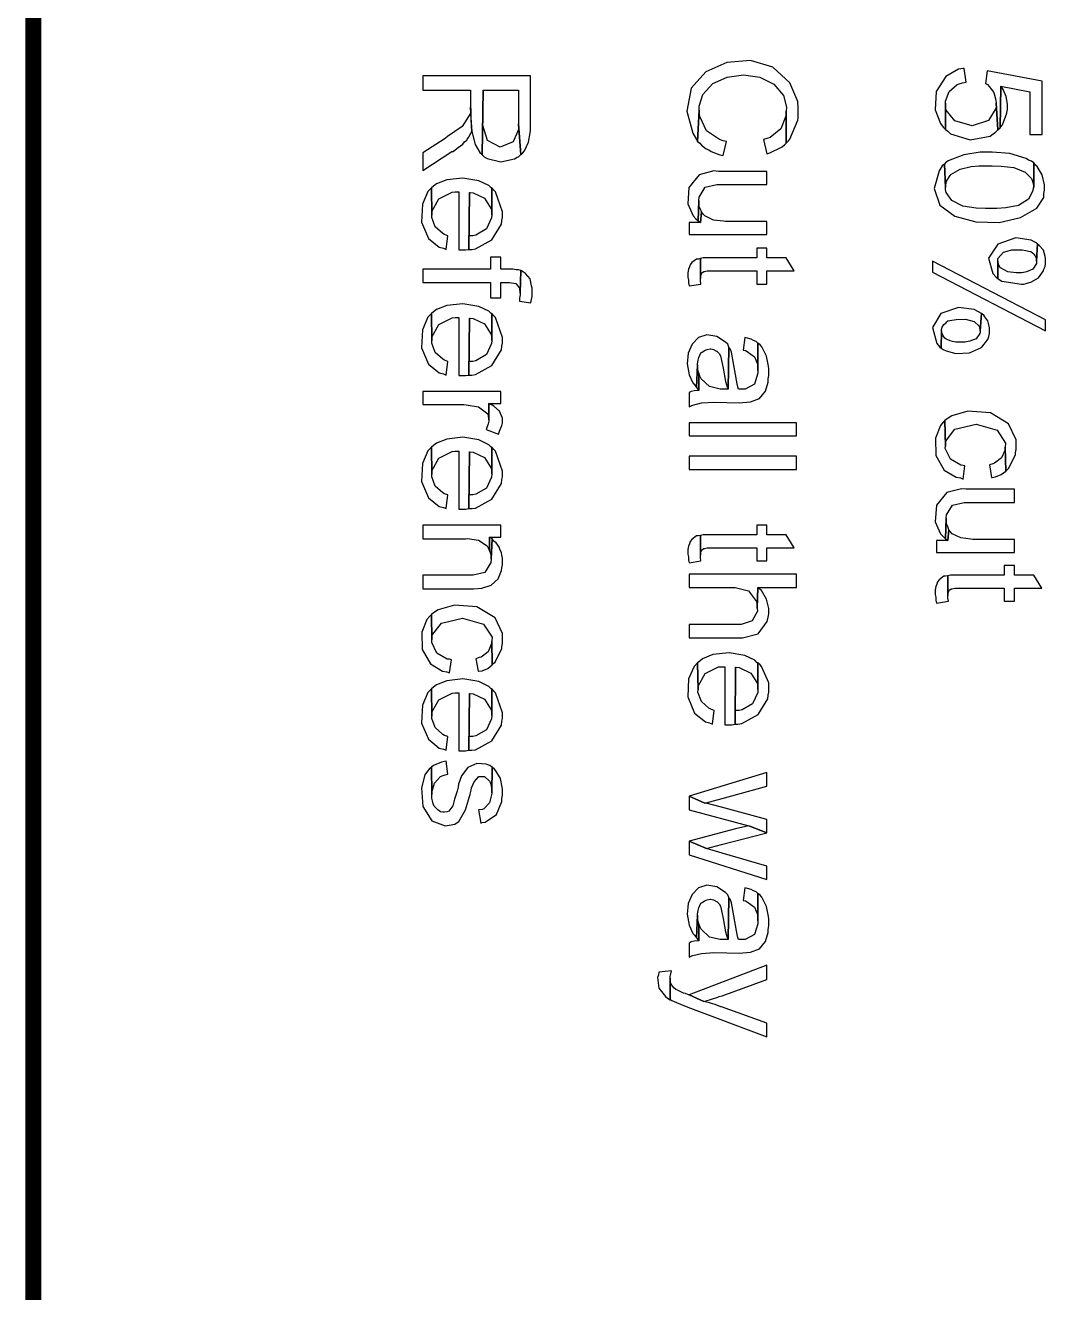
# Model space of a CAD drawing. Extents: x 1 to 22.3, y 1.3 to 32.
# Drawn here: x 15.073 to 16.567, y 3.117 to 4.974 of the extents above; entities that cross this region are included whole.
import ezdxf

# ---------------------------------------------------------------- set-up
doc = ezdxf.new("R2010")
doc.units = 0
doc.layers.get('0').update_dxf_attribs({"linetype": 'CONTINUOUS'})

msp = doc.modelspace()

# ---------------------------------------------------------------- linework, layer by layer
at = {"color": 0, "const_width": 0.02333}
msp.add_lwpolyline([(15.0842, 1.47526), (15.0842, 7.24442)], dxfattribs=at)
at = {"color": 0}
for points in [[(16.205, 4.84858), (16.205, 4.85363), (16.2043, 4.86301), (16.1929, 4.8904), (16.1678, 4.91314), (16.1351, 4.92275), (16.1006, 4.92014), (16.0697, 4.90631), (16.0482, 4.88222), (16.0417, 4.84879), (16.0504, 4.81629), (16.0558, 4.80692), (16.0575, 4.80442), (16.06, 4.85026), (16.0599, 4.8559), (16.0651, 4.87294), (16.0797, 4.88911), (16.1007, 4.89871), (16.1247, 4.90181), (16.1486, 4.89839), (16.1692, 4.88835), (16.1833, 4.87175), (16.1879, 4.85428), (16.1875, 4.84858), (16.1875, 4.80192), (16.1908, 4.80528), (16.1929, 4.80767), (16.2044, 4.83561), (16.205, 4.8386), (16.205, 4.84358)], [(15.8125, 4.83024), (15.8125, 4.90028), (15.655, 4.90028), (15.655, 4.87944), (15.725, 4.87944), (15.725, 4.85525), (15.7251, 4.85113), (15.7253, 4.83865), (15.7268, 4.8189), (15.7317, 4.79986), (15.7383, 4.78797), (15.7417, 4.78526), (15.7417, 4.78444), (15.7433, 4.87944), (15.795, 4.87944), (15.795, 4.82943), (15.7983, 4.78526), (15.8017, 4.78776), (15.804, 4.79042), (15.81, 4.80311), (15.8121, 4.817), (15.8125, 4.82026), (15.8125, 4.82525)], [(15.7983, 4.78526), (15.795, 4.82943), (15.795, 4.82775), (15.7953, 4.82189), (15.7872, 4.80371), (15.7683, 4.79596), (15.7497, 4.80572), (15.7428, 4.82747), (15.7433, 4.83442), (15.7433, 4.87944), (15.7417, 4.78444), (15.745, 4.78196), (15.749, 4.77929), (15.769, 4.77436), (15.7892, 4.77897), (15.7933, 4.78108), (15.795, 4.78196)], [(15.7267, 4.81858), (15.725, 4.85525), (15.725, 4.85194), (15.7253, 4.8464), (15.7124, 4.82611), (15.6913, 4.81136), (15.6875, 4.8086), (15.655, 4.78776), (15.655, 4.76193), (15.6975, 4.78944), (15.6992, 4.78944), (15.7025, 4.79194), (15.7067, 4.79525), (15.7133, 4.80024), (15.7158, 4.8036), (15.7192, 4.8061), (15.72, 4.80778), (15.7217, 4.81028), (15.7242, 4.81446)], [(16.1, 4.80442), (16.095, 4.80528), (16.0897, 4.80701), (16.0708, 4.81999), (16.0608, 4.8406), (16.06, 4.84608), (16.06, 4.85026), (16.0575, 4.80442), (16.0608, 4.80192), (16.0633, 4.79861), (16.07, 4.79362), (16.0742, 4.79194), (16.0775, 4.78944), (16.09, 4.78444), (16.095, 4.78358)], [(16.1875, 4.80192), (16.1875, 4.84858), (16.1875, 4.84608), (16.1868, 4.84131), (16.1796, 4.8226), (16.164, 4.81028), (16.1592, 4.8086), (16.1542, 4.80692), (16.1592, 4.78608), (16.1617, 4.78694), (16.1632, 4.78749), (16.1804, 4.79585), (16.1817, 4.79693), (16.185, 4.79943)], [(16.1592, 4.7411), (16.1592, 4.76025), (16.0883, 4.76025), (16.0815, 4.76118), (16.06, 4.75537), (16.0449, 4.73676), (16.0432, 4.71262), (16.0508, 4.6951), (16.055, 4.69108), (16.0583, 4.68778), (16.0592, 4.71778), (16.0596, 4.72276), (16.0685, 4.73708), (16.0856, 4.741), (16.09, 4.7411), (16.0958, 4.7411)], [(15.7558, 4.73611), (15.755, 4.73611), (15.7514, 4.73969), (15.7368, 4.74675), (15.7136, 4.75065), (15.69, 4.74794), (15.6749, 4.74192), (15.6708, 4.73861), (15.6675, 4.73611), (15.6683, 4.69607), (15.6683, 4.69694), (15.6683, 4.70171), (15.6786, 4.72021), (15.6981, 4.72993), (15.7025, 4.73025), (15.7075, 4.73025), (15.7075, 4.64529), (15.7175, 4.64529), (15.7225, 4.64611), (15.7233, 4.72944), (15.7242, 4.72944), (15.7285, 4.72894), (15.7453, 4.72097), (15.7553, 4.7054), (15.7558, 4.70111), (15.7558, 4.69694)], [(15.6917, 4.66607), (15.6867, 4.66775), (15.684, 4.66928), (15.6731, 4.67925), (15.6681, 4.69282), (15.6683, 4.69607), (15.6675, 4.73611), (15.6667, 4.73525), (15.6624, 4.73074), (15.6543, 4.7124), (15.6531, 4.68587), (15.6632, 4.66217), (15.679, 4.64942), (15.685, 4.64779), (15.6892, 4.64611)], [(15.7717, 4.69694), (15.7717, 4.69775), (15.7717, 4.70096), (15.7613, 4.73036), (15.7592, 4.73275), (15.7558, 4.73611), (15.7558, 4.69694), (15.7556, 4.69228), (15.7481, 4.676), (15.7326, 4.6671), (15.7283, 4.66607), (15.7233, 4.66607), (15.7233, 4.72944), (15.7225, 4.64611), (15.7267, 4.64611), (15.7321, 4.64692), (15.756, 4.66004), (15.7703, 4.68294), (15.7708, 4.68858), (15.7717, 4.69276)], [(16.1592, 4.66775), (16.1592, 4.6869), (16.0983, 4.6869), (16.0953, 4.68728), (16.0808, 4.68892), (16.0679, 4.6951), (16.0658, 4.69775), (16.0633, 4.70111), (16.0617, 4.68528), (16.045, 4.68528), (16.045, 4.66775)], [(16.0633, 4.70111), (16.0617, 4.70524), (16.06, 4.70861), (16.0592, 4.71278), (16.0592, 4.71778), (16.0583, 4.68778), (16.0617, 4.68528)], [(16.1992, 4.61442), (16.1875, 4.63357), (16.1592, 4.63357), (16.1592, 4.64779), (16.1442, 4.64779), (16.1442, 4.63357), (16.0658, 4.63357), (16.0617, 4.63276), (16.0617, 4.60363), (16.0617, 4.60693), (16.0633, 4.61025), (16.0633, 4.61111), (16.0667, 4.61361), (16.0675, 4.61361), (16.0717, 4.61442), (16.1442, 4.61442), (16.1442, 4.59526), (16.1592, 4.59526), (16.1592, 4.61442)], [(15.7983, 4.61529), (15.795, 4.6161), (15.7917, 4.6161), (15.7867, 4.61692), (15.7692, 4.61692), (15.7692, 4.63444), (15.7542, 4.63444), (15.7542, 4.61692), (15.655, 4.61692), (15.655, 4.59776), (15.7542, 4.59776), (15.7542, 4.57525), (15.7692, 4.57525), (15.7692, 4.59776), (15.78, 4.59776), (15.7819, 4.59776), (15.7911, 4.59586), (15.7967, 4.58919), (15.7967, 4.58692), (15.7975, 4.58192)], [(16.0625, 4.59526), (16.0617, 4.60026), (16.0617, 4.63276), (16.0583, 4.63194), (16.0558, 4.63194), (16.0492, 4.62696), (16.0467, 4.62358), (16.0458, 4.62028), (16.0442, 4.61692), (16.0433, 4.61193), (16.0433, 4.60525), (16.0442, 4.60107), (16.0442, 4.59694), (16.045, 4.59278)], [(15.815, 4.58529), (15.815, 4.58942), (15.8143, 4.59278), (15.8122, 4.60286), (15.8053, 4.61068), (15.8025, 4.61274), (15.7983, 4.61529), (15.7975, 4.58192), (15.7975, 4.57943), (15.7967, 4.57443), (15.7967, 4.57026), (15.8133, 4.56776), (15.8142, 4.57275), (15.815, 4.57693), (15.815, 4.58111)], [(15.6917, 4.48193), (15.6867, 4.48361), (15.684, 4.48508), (15.6731, 4.49511), (15.6681, 4.50868), (15.6683, 4.51193), (15.6675, 4.55192), (15.6667, 4.55111), (15.6624, 4.54656), (15.6543, 4.52826), (15.6531, 4.50168), (15.6632, 4.47797), (15.679, 4.46522), (15.685, 4.4636), (15.6892, 4.46192)], [(15.7558, 4.55192), (15.755, 4.55192), (15.7514, 4.5555), (15.7368, 4.56256), (15.7136, 4.56646), (15.69, 4.56375), (15.6749, 4.55772), (15.6708, 4.55442), (15.6675, 4.55192), (15.6683, 4.51193), (15.6683, 4.51275), (15.6683, 4.51753), (15.6786, 4.53603), (15.6981, 4.54579), (15.7025, 4.54611), (15.7075, 4.54611), (15.7075, 4.4611), (15.7175, 4.4611), (15.7225, 4.46192), (15.7233, 4.54525), (15.7242, 4.54525), (15.7285, 4.54476), (15.7453, 4.53678), (15.7553, 4.52126), (15.7558, 4.51693), (15.7558, 4.51275)], [(15.7717, 4.51275), (15.7717, 4.51361), (15.7717, 4.51676), (15.7613, 4.54622), (15.7592, 4.54861), (15.7558, 4.55192), (15.7558, 4.51275), (15.7556, 4.50808), (15.7481, 4.49181), (15.7326, 4.48296), (15.7283, 4.48193), (15.7233, 4.48193), (15.7233, 4.54525), (15.7225, 4.46192), (15.7267, 4.46192), (15.7321, 4.46272), (15.756, 4.47586), (15.7703, 4.49881), (15.7708, 4.50444), (15.7717, 4.50857)], [(16.1033, 4.50276), (16.1017, 4.50694), (16.0982, 4.51031), (16.0856, 4.51818), (16.0713, 4.52094), (16.059, 4.51671), (16.0497, 4.50717), (16.0439, 4.49382), (16.0422, 4.47831), (16.0451, 4.46213), (16.0507, 4.45031), (16.0533, 4.44694), (16.0558, 4.44358), (16.0575, 4.47694), (16.0575, 4.47857), (16.0583, 4.48361), (16.0592, 4.48774), (16.0625, 4.49442), (16.0642, 4.49528), (16.0675, 4.49778), (16.0717, 4.4994), (16.0758, 4.50028), (16.0767, 4.50028), (16.0808, 4.4994), (16.085, 4.4969), (16.0858, 4.4969), (16.0892, 4.4936), (16.0911, 4.49007), (16.0951, 4.47217), (16.0985, 4.45226), (16.1, 4.44775), (16.1008, 4.44444), (16.1025, 4.44108)], [(16.1458, 4.50857), (16.1433, 4.51112), (16.1392, 4.51275), (16.1358, 4.51443), (16.1308, 4.51611), (16.1267, 4.51693), (16.1242, 4.49858), (16.1275, 4.49778), (16.1303, 4.49664), (16.1407, 4.48872), (16.1457, 4.47672), (16.1458, 4.47358), (16.1458, 4.46858)], [(16.1617, 4.4661), (16.1617, 4.47108), (16.1614, 4.47472), (16.1585, 4.48958), (16.1515, 4.50315), (16.1492, 4.50608), (16.1458, 4.50857), (16.1458, 4.46858), (16.1456, 4.46442), (16.141, 4.44868), (16.1272, 4.44119), (16.1225, 4.44108), (16.1175, 4.44108), (16.1167, 4.44444), (16.1154, 4.44883), (16.1072, 4.49522), (16.1058, 4.49946), (16.1033, 4.50276), (16.1025, 4.44108), (16.095, 4.44108), (16.0908, 4.44114), (16.0749, 4.44488), (16.0629, 4.45638), (16.0608, 4.46029), (16.0592, 4.46442), (16.0592, 4.43946), (16.0575, 4.43946), (16.0525, 4.43858), (16.0483, 4.43778), (16.045, 4.43608), (16.045, 4.41525), (16.0467, 4.41613), (16.0506, 4.41797), (16.0632, 4.42096), (16.0815, 4.42219), (16.1004, 4.42165), (16.1186, 4.42117), (16.1349, 4.42258), (16.1482, 4.42768), (16.1572, 4.43826), (16.1607, 4.45167), (16.1608, 4.45611), (16.1617, 4.4611)], [(16.0592, 4.46442), (16.0583, 4.46778), (16.0575, 4.47276), (16.0575, 4.47694), (16.0558, 4.44358), (16.0592, 4.43946)], [(15.7692, 4.42025), (15.7692, 4.43778), (15.655, 4.43778), (15.655, 4.41862), (15.715, 4.41862), (15.7182, 4.41818), (15.7367, 4.41547), (15.7501, 4.40517), (15.7508, 4.4011), (15.7517, 4.39611), (15.7517, 4.42025)], [(15.7717, 4.39524), (15.7717, 4.39611), (15.7715, 4.39893), (15.7671, 4.40881), (15.7588, 4.41624), (15.7567, 4.41775), (15.7517, 4.42025), (15.7517, 4.39442), (15.7508, 4.39025), (15.7475, 4.38194), (15.7658, 4.37528), (15.7675, 4.37944), (15.7708, 4.38775), (15.7717, 4.39193)], [(16.045, 4.37278), (16.2025, 4.37278), (16.2025, 4.39193), (16.045, 4.39193), (16.045, 4.37278)], [(15.7558, 4.35612), (15.755, 4.35612), (15.7514, 4.35969), (15.7368, 4.36675), (15.7136, 4.37061), (15.69, 4.36789), (15.6749, 4.36187), (15.6708, 4.35861), (15.6675, 4.35612), (15.6683, 4.31608), (15.6683, 4.31694), (15.6683, 4.32172), (15.6786, 4.34022), (15.6981, 4.34993), (15.7025, 4.35026), (15.7075, 4.35026), (15.7075, 4.26525), (15.7175, 4.26525), (15.7225, 4.26611), (15.7233, 4.34944), (15.7242, 4.34944), (15.7285, 4.34896), (15.7453, 4.34099), (15.7553, 4.32542), (15.7558, 4.32107), (15.7558, 4.31694)], [(15.6917, 4.28608), (15.6867, 4.28776), (15.684, 4.28928), (15.6731, 4.29926), (15.6681, 4.31282), (15.6683, 4.31608), (15.6675, 4.35612), (15.6667, 4.35525), (15.6624, 4.35075), (15.6543, 4.33242), (15.6531, 4.30588), (15.6632, 4.28217), (15.679, 4.26937), (15.685, 4.26774), (15.6892, 4.26611)], [(15.7717, 4.31694), (15.7717, 4.31776), (15.7717, 4.32096), (15.7613, 4.35037), (15.7592, 4.35275), (15.7558, 4.35612), (15.7558, 4.31694), (15.7556, 4.31228), (15.7481, 4.29601), (15.7326, 4.28711), (15.7283, 4.28608), (15.7233, 4.28608), (15.7233, 4.34944), (15.7225, 4.26611), (15.7267, 4.26611), (15.7321, 4.26693), (15.756, 4.28006), (15.7703, 4.30296), (15.7708, 4.3086), (15.7717, 4.31278)], [(16.045, 4.32362), (16.2025, 4.32362), (16.2025, 4.34278), (16.045, 4.34278), (16.045, 4.32362)], [(15.7692, 4.22444), (15.7692, 4.24192), (15.655, 4.24192), (15.655, 4.22194), (15.7175, 4.22194), (15.7206, 4.22211), (15.7363, 4.21978), (15.7492, 4.21149), (15.7508, 4.20861), (15.7525, 4.20443), (15.7525, 4.22444)], [(16.1992, 4.20861), (16.1875, 4.22775), (16.1592, 4.22775), (16.1592, 4.24192), (16.1442, 4.24192), (16.1442, 4.22775), (16.0658, 4.22775), (16.0617, 4.22694), (16.0617, 4.19775), (16.0617, 4.20111), (16.0633, 4.20443), (16.0633, 4.20524), (16.0667, 4.20779), (16.0675, 4.20779), (16.0717, 4.20861), (16.1442, 4.20861), (16.1442, 4.18946), (16.1592, 4.18946), (16.1592, 4.20861)], [(15.7717, 4.18778), (15.7717, 4.19358), (15.7708, 4.19775), (15.77, 4.20193), (15.7683, 4.20524), (15.7667, 4.20942), (15.765, 4.21278), (15.7625, 4.2161), (15.7592, 4.21858), (15.7567, 4.22194), (15.755, 4.19194), (15.7547, 4.18701), (15.7458, 4.17242), (15.7286, 4.16835), (15.7242, 4.16862), (15.655, 4.16862), (15.655, 4.1486), (15.725, 4.1486), (15.7292, 4.14854), (15.7414, 4.14958), (15.7553, 4.15397), (15.7654, 4.16342), (15.7703, 4.17535), (15.7708, 4.17942), (15.7717, 4.1836)], [(15.7567, 4.22194), (15.7525, 4.22444), (15.7525, 4.20443), (15.7542, 4.20025), (15.755, 4.19607), (15.755, 4.19194)], [(16.0625, 4.18946), (16.0617, 4.19444), (16.0617, 4.22694), (16.0583, 4.22607), (16.0558, 4.22607), (16.0492, 4.22108), (16.0467, 4.21778), (16.0458, 4.21442), (16.0442, 4.2111), (16.0433, 4.20611), (16.0433, 4.19943), (16.0442, 4.19526), (16.0442, 4.19108), (16.045, 4.1869)], [(16.2025, 4.15028), (16.2025, 4.17025), (16.045, 4.17025), (16.045, 4.15028), (16.1075, 4.15028), (16.1125, 4.1505), (16.1322, 4.14572), (16.144, 4.12983), (16.145, 4.12446), (16.145, 4.12028), (16.1458, 4.15028)], [(16.1617, 4.1161), (16.1617, 4.11692), (16.1618, 4.11968), (16.1585, 4.13363), (16.1511, 4.14589), (16.1492, 4.14779), (16.1458, 4.15028), (16.145, 4.12028), (16.1451, 4.11589), (16.1374, 4.10178), (16.1215, 4.09625), (16.1175, 4.09608), (16.045, 4.09608), (16.045, 4.07693), (16.1175, 4.07693), (16.1232, 4.07693), (16.1461, 4.08268), (16.1597, 4.10081), (16.1608, 4.10693), (16.1617, 4.11193)], [(15.7717, 4.07275), (15.7717, 4.07525), (15.7717, 4.08296), (15.7608, 4.10618), (15.7342, 4.1224), (15.7011, 4.12468), (15.6774, 4.118), (15.6708, 4.11361), (15.6675, 4.11111), (15.6683, 4.07362), (15.6683, 4.07443), (15.6682, 4.08029), (15.6821, 4.09825), (15.7132, 4.10563), (15.7439, 4.09685), (15.7564, 4.07781), (15.7558, 4.07194), (15.7567, 4.03694), (15.7592, 4.03944), (15.761, 4.04129), (15.7706, 4.06104), (15.7708, 4.06358), (15.7717, 4.06858)], [(15.6967, 4.04443), (15.6942, 4.04525), (15.6907, 4.04563), (15.6754, 4.05442), (15.6679, 4.06993), (15.6683, 4.07362), (15.6675, 4.11111), (15.665, 4.10861), (15.661, 4.10379), (15.6537, 4.08507), (15.6542, 4.05979), (15.6662, 4.03851), (15.6837, 4.02794), (15.69, 4.02692), (15.6942, 4.02528)], [(15.7567, 4.03694), (15.7558, 4.07194), (15.7558, 4.07107), (15.7557, 4.06831), (15.7506, 4.05637), (15.7403, 4.0485), (15.7375, 4.04775), (15.7325, 4.04611), (15.7358, 4.02778), (15.7367, 4.02778), (15.7417, 4.0286), (15.75, 4.03196), (15.7533, 4.03444)], [(16.1458, 4.04025), (16.145, 4.04025), (16.1414, 4.04383), (16.1268, 4.05089), (16.1036, 4.05479), (16.08, 4.05208), (16.0649, 4.04606), (16.0608, 4.04275), (16.0575, 4.04025), (16.0583, 4.00028), (16.0583, 4.00108), (16.0583, 4.00586), (16.0686, 4.02436), (16.0881, 4.03413), (16.0925, 4.03444), (16.0975, 4.03444), (16.0975, 3.94943), (16.1075, 3.94943), (16.1125, 3.95025), (16.1133, 4.03358), (16.1142, 4.03358), (16.1183, 4.0331), (16.1353, 4.02512), (16.1451, 4.0096), (16.1458, 4.00526), (16.1458, 4.00108)], [(16.0817, 3.97026), (16.0767, 3.97194), (16.074, 3.97342), (16.0631, 3.98346), (16.0581, 3.99701), (16.0583, 4.00028), (16.0575, 4.04025), (16.0567, 4.03944), (16.0524, 4.03489), (16.0444, 4.0166), (16.0432, 3.99001), (16.0532, 3.96631), (16.069, 3.95356), (16.075, 3.95193), (16.0792, 3.95025)], [(16.1617, 4.00108), (16.1617, 4.00196), (16.1617, 4.01074), (16.1513, 4.03456), (16.1492, 4.03694), (16.1458, 4.04025), (16.1458, 4.00108), (16.1456, 3.99642), (16.1382, 3.98014), (16.1228, 3.97131), (16.1183, 3.97026), (16.1133, 3.97026), (16.1133, 4.03358), (16.1125, 3.95025), (16.1167, 3.95025), (16.1221, 3.95107), (16.1461, 3.96419), (16.1603, 3.98714), (16.1608, 3.99278), (16.1617, 3.9969)], [(15.7558, 4.00196), (15.755, 4.00196), (15.7514, 4.00553), (15.7368, 4.01258), (15.7136, 4.01644), (15.69, 4.01372), (15.6749, 4.00771), (15.6708, 4.00444), (15.6675, 4.00196), (15.6683, 3.96192), (15.6683, 3.96278), (15.6683, 3.96756), (15.6786, 3.98606), (15.6981, 3.99576), (15.7025, 3.9961), (15.7075, 3.9961), (15.7075, 3.91108), (15.7175, 3.91108), (15.7225, 3.91194), (15.7233, 3.99528), (15.7242, 3.99528), (15.7285, 3.99479), (15.7453, 3.98682), (15.7553, 3.97125), (15.7558, 3.9669), (15.7558, 3.96278)], [(15.6917, 3.93192), (15.6867, 3.9336), (15.684, 3.93511), (15.6731, 3.9451), (15.6681, 3.95865), (15.6683, 3.96192), (15.6675, 4.00196), (15.6667, 4.00108), (15.6624, 3.99658), (15.6543, 3.97825), (15.6531, 3.95171), (15.6632, 3.928), (15.679, 3.91521), (15.685, 3.91357), (15.6892, 3.91194)], [(15.7717, 3.96278), (15.7717, 3.9636), (15.7717, 3.96679), (15.7613, 3.99621), (15.7592, 3.99858), (15.7558, 4.00196), (15.7558, 3.96278), (15.7556, 3.95811), (15.7481, 3.94185), (15.7326, 3.93294), (15.7283, 3.93192), (15.7233, 3.93192), (15.7233, 3.99528), (15.7225, 3.91194), (15.7267, 3.91194), (15.7321, 3.91276), (15.756, 3.92589), (15.7703, 3.94879), (15.7708, 3.95443), (15.7717, 3.95861)], [(15.7567, 3.88693), (15.7533, 3.88943), (15.7517, 3.89025), (15.7478, 3.89171), (15.7343, 3.89258), (15.721, 3.88661), (15.7118, 3.87435), (15.7074, 3.86203), (15.7067, 3.85775), (15.705, 3.85194), (15.7017, 3.8419), (15.7014, 3.84011), (15.6989, 3.83029), (15.6928, 3.82269), (15.6908, 3.82194), (15.6867, 3.82107), (15.6842, 3.82107), (15.6808, 3.82194), (15.6767, 3.82443), (15.6742, 3.82775), (15.6717, 3.83024), (15.67, 3.83361), (15.6692, 3.83778), (15.6683, 3.8419), (15.6683, 3.84694), (15.6675, 3.88693), (15.6642, 3.88444), (15.6617, 3.88108), (15.6581, 3.87608), (15.6528, 3.85688), (15.6549, 3.82964), (15.6683, 3.80832), (15.6875, 3.80117), (15.6933, 3.80192), (15.7017, 3.8036), (15.705, 3.8061), (15.7079, 3.80751), (15.7175, 3.82449), (15.7232, 3.84424), (15.7242, 3.84694), (15.7242, 3.84776), (15.7258, 3.85357), (15.7264, 3.85672), (15.73, 3.86583), (15.7368, 3.87349), (15.7454, 3.87364), (15.7526, 3.86649), (15.7542, 3.86361), (15.755, 3.85943), (15.7558, 3.85444), (15.7558, 3.84944)], [(15.6917, 3.87696), (15.6892, 3.89611), (15.6867, 3.89524), (15.6825, 3.89442), (15.6742, 3.89111), (15.6708, 3.88943), (15.6675, 3.88693), (15.6683, 3.84694), (15.6683, 3.84776), (15.6682, 3.85037), (15.6718, 3.86356), (15.6808, 3.87349), (15.6833, 3.8744), (15.6875, 3.87608)], [(15.7717, 3.85107), (15.7717, 3.85444), (15.7714, 3.85781), (15.7685, 3.87061), (15.7621, 3.88183), (15.76, 3.88444), (15.7567, 3.88693), (15.7558, 3.84944), (15.7557, 3.84685), (15.7525, 3.83501), (15.7443, 3.82628), (15.7417, 3.82525), (15.7367, 3.82443), (15.74, 3.80528), (15.7417, 3.8061), (15.7464, 3.80669), (15.7629, 3.81793), (15.7706, 3.83675), (15.7708, 3.8411), (15.7717, 3.84608)], [(16.1592, 3.85943), (16.1592, 3.87944), (16.045, 3.84446), (16.0683, 3.83442), (16.0933, 3.8411)], [(16.1592, 3.79107), (16.1592, 3.81028), (16.0925, 3.82861), (16.0904, 3.82889), (16.0703, 3.83425), (16.0683, 3.83442), (16.045, 3.84446), (16.045, 3.82443), (16.1325, 3.80111)], [(16.1592, 3.79107), (16.1325, 3.80111), (16.1133, 3.79693), (16.045, 3.7786), (16.0708, 3.76774), (16.0925, 3.7736)], [(16.1592, 3.72276), (16.1592, 3.74192), (16.0933, 3.76112), (16.0708, 3.76774), (16.045, 3.7786), (16.045, 3.75857)], [(16.1033, 3.69607), (16.1017, 3.70025), (16.0982, 3.70361), (16.0857, 3.71153), (16.0713, 3.71425), (16.059, 3.71007), (16.0497, 3.70047), (16.0439, 3.68718), (16.0422, 3.6716), (16.0451, 3.65543), (16.0507, 3.64361), (16.0533, 3.64025), (16.0558, 3.63693), (16.0575, 3.67025), (16.0575, 3.67193), (16.0583, 3.67692), (16.0592, 3.6811), (16.0625, 3.68778), (16.0642, 3.68858), (16.0675, 3.69108), (16.0717, 3.69276), (16.0758, 3.69358), (16.0767, 3.69358), (16.0808, 3.69276), (16.085, 3.69026), (16.0858, 3.69026), (16.0892, 3.6869), (16.0911, 3.68343), (16.0951, 3.66553), (16.0985, 3.64561), (16.1, 3.64111), (16.1008, 3.63775), (16.1025, 3.63444)], [(16.1617, 3.65944), (16.1617, 3.66444), (16.1614, 3.66808), (16.1585, 3.68294), (16.1515, 3.6965), (16.1492, 3.69943), (16.1458, 3.70193), (16.1458, 3.66194), (16.1456, 3.65771), (16.141, 3.64199), (16.1272, 3.63456), (16.1225, 3.63444), (16.1175, 3.63444), (16.1167, 3.63775), (16.1154, 3.64214), (16.1072, 3.68853), (16.1058, 3.69276), (16.1033, 3.69607), (16.1025, 3.63444), (16.095, 3.63444), (16.0908, 3.6345), (16.0749, 3.63824), (16.0629, 3.64968), (16.0608, 3.6536), (16.0592, 3.65776), (16.0592, 3.63276), (16.0575, 3.63276), (16.0525, 3.63194), (16.0483, 3.63108), (16.045, 3.62944), (16.045, 3.60861), (16.0467, 3.60943), (16.0506, 3.61128), (16.0632, 3.61426), (16.0815, 3.6155), (16.1004, 3.61496), (16.1186, 3.61453), (16.1349, 3.61594), (16.1482, 3.62099), (16.1572, 3.63157), (16.1607, 3.64497), (16.1608, 3.64942), (16.1617, 3.6544)], [(16.1458, 3.70193), (16.1433, 3.70443), (16.1392, 3.70611), (16.1358, 3.70779), (16.1308, 3.70942), (16.1267, 3.71029), (16.1242, 3.69194), (16.1275, 3.69108), (16.1303, 3.68994), (16.1407, 3.68201), (16.1457, 3.67008), (16.1458, 3.66694), (16.1458, 3.66194)], [(16.0592, 3.65776), (16.0583, 3.66108), (16.0575, 3.66607), (16.0575, 3.67025), (16.0558, 3.63693), (16.0592, 3.63276)], [(16.0192, 3.5886), (16.0008, 3.58692), (16, 3.58274), (15.999, 3.57904), (16.0007, 3.56342), (16.0104, 3.55083), (16.0133, 3.54861), (16.0175, 3.54611), (16.0175, 3.58024), (16.0183, 3.58442)], [(16.1592, 3.57611), (16.1592, 3.59694), (16.045, 3.5536), (16.0667, 3.54363), (16.0685, 3.54432), (16.0874, 3.55024), (16.0892, 3.55111), (16.0933, 3.55192)], [(16.1592, 3.49192), (16.1592, 3.51193), (16.0925, 3.53608), (16.0917, 3.53608), (16.0833, 3.53944), (16.0792, 3.54025), (16.075, 3.54194), (16.0667, 3.54363), (16.045, 3.5536), (16.0442, 3.5536), (16.04, 3.55528), (16.0367, 3.5561), (16.0283, 3.56028), (16.0258, 3.56108), (16.0225, 3.56358), (16.02, 3.56776), (16.0192, 3.56858), (16.0175, 3.57275), (16.0175, 3.57775), (16.0175, 3.54611), (16.0183, 3.54611), (16.0196, 3.54525), (16.0361, 3.53825), (16.0375, 3.53776), (16.0433, 3.53526)]]:
    msp.add_lwpolyline(points, close=True, dxfattribs=at)
at = {"color": 154}
for points in [[(16.4508, 4.89111), (16.4483, 4.91108), (16.4467, 4.91108), (16.44, 4.91026), (16.4211, 4.89968), (16.4071, 4.87733), (16.4057, 4.85042), (16.4132, 4.8304), (16.4175, 4.82525), (16.4208, 4.82194), (16.4208, 4.86025), (16.4206, 4.86344), (16.4261, 4.87771), (16.4381, 4.88764), (16.4408, 4.88861), (16.4458, 4.89025)], [(16.5625, 4.81446), (16.5625, 4.89274), (16.4817, 4.90776), (16.4792, 4.88943), (16.4825, 4.88775), (16.4849, 4.88493), (16.4918, 4.87597), (16.4946, 4.8649), (16.495, 4.86111), (16.4975, 4.82107), (16.5008, 4.82443), (16.5017, 4.88525), (16.5442, 4.87696), (16.5442, 4.81446)], [(16.5117, 4.85612), (16.5117, 4.85693), (16.5118, 4.85883), (16.5097, 4.86996), (16.5053, 4.88043), (16.5042, 4.88194), (16.5017, 4.88525), (16.5008, 4.82443), (16.5033, 4.82775), (16.5043, 4.82883), (16.5107, 4.84554), (16.5108, 4.84694), (16.5117, 4.85107)], [(16.4975, 4.82107), (16.495, 4.86111), (16.495, 4.85943), (16.4949, 4.85331), (16.4837, 4.83518), (16.4596, 4.82704), (16.4346, 4.83431), (16.4217, 4.85032), (16.4208, 4.85612), (16.4208, 4.86025), (16.4208, 4.82194), (16.4242, 4.81944), (16.4283, 4.81554), (16.4568, 4.80686), (16.4863, 4.81218), (16.4908, 4.81526), (16.4942, 4.81776)], [(16.55, 4.77279), (16.5467, 4.77528), (16.5425, 4.77692), (16.5392, 4.77946), (16.5149, 4.78651), (16.489, 4.78857), (16.485, 4.78857), (16.4767, 4.78857), (16.4718, 4.78836), (16.4475, 4.78483), (16.4249, 4.77582), (16.4208, 4.77279), (16.4192, 4.77111), (16.4208, 4.73693), (16.4208, 4.73861), (16.4217, 4.74278), (16.4222, 4.74625), (16.4288, 4.75597), (16.4422, 4.76372), (16.4585, 4.76747), (16.4696, 4.76856), (16.4733, 4.76861), (16.485, 4.76861), (16.4893, 4.76861), (16.5022, 4.76828), (16.5208, 4.7659), (16.5374, 4.75933), (16.5468, 4.74989), (16.5483, 4.7461), (16.55, 4.73774)], [(16.5658, 4.73693), (16.5658, 4.73774), (16.5656, 4.74056), (16.5626, 4.75532), (16.555, 4.76774), (16.5525, 4.76942), (16.55, 4.77279), (16.55, 4.73774), (16.5492, 4.73611), (16.5489, 4.73188), (16.5425, 4.71951), (16.5278, 4.7105), (16.5094, 4.70682), (16.4961, 4.70611), (16.4917, 4.70611), (16.4842, 4.70611), (16.4796, 4.70617), (16.4657, 4.70654), (16.4463, 4.70947), (16.4299, 4.71756), (16.4217, 4.72933), (16.4208, 4.73361), (16.4208, 4.73693), (16.4192, 4.77111), (16.4158, 4.76861), (16.4114, 4.76133), (16.4043, 4.73551), (16.4124, 4.71094), (16.4346, 4.69461), (16.4653, 4.68631), (16.4993, 4.68571), (16.5308, 4.6926), (16.5546, 4.70671), (16.5646, 4.72233), (16.565, 4.72775), (16.5658, 4.73275)], [(16.5558, 4.6544), (16.5525, 4.65608), (16.5465, 4.65978), (16.5236, 4.66297), (16.4972, 4.65392), (16.484, 4.63331), (16.4903, 4.61057), (16.495, 4.60525), (16.4975, 4.60357), (16.4975, 4.63026), (16.4976, 4.63292), (16.5057, 4.64182), (16.5178, 4.64535), (16.52, 4.64524), (16.5333, 4.64524), (16.5383, 4.64442), (16.5425, 4.64361), (16.5458, 4.64274), (16.5483, 4.64111), (16.5492, 4.64025), (16.5517, 4.63693), (16.5542, 4.63276), (16.5542, 4.62858)], [(16.5675, 4.62944), (16.5675, 4.63276), (16.5669, 4.63547), (16.5644, 4.64469), (16.5582, 4.65192), (16.5558, 4.6536), (16.5558, 4.6544), (16.5542, 4.62858), (16.5542, 4.62776), (16.554, 4.62538), (16.5488, 4.61724), (16.5396, 4.61317), (16.5375, 4.61274), (16.5325, 4.61193), (16.5267, 4.61193), (16.5244, 4.61182), (16.5119, 4.61317), (16.5012, 4.61903), (16.5, 4.6211), (16.4983, 4.62446), (16.4975, 4.62858), (16.4975, 4.60363), (16.5008, 4.60107), (16.5033, 4.59956), (16.5322, 4.59521), (16.535, 4.59526), (16.5392, 4.59608), (16.5433, 4.59776), (16.5457, 4.59814), (16.5568, 4.60439), (16.5644, 4.61458), (16.565, 4.61692), (16.5667, 4.6211), (16.5675, 4.62528)], [(16.5675, 4.52692), (16.5675, 4.54275), (16.4017, 4.62858), (16.4017, 4.61274)], [(16.4733, 4.55192), (16.4692, 4.55442), (16.4629, 4.55794), (16.4397, 4.56093), (16.4139, 4.55197), (16.4015, 4.53136), (16.4079, 4.50836), (16.4125, 4.50276), (16.4142, 4.50108), (16.415, 4.52692), (16.415, 4.5286), (16.4158, 4.53196), (16.4183, 4.53608), (16.4217, 4.53857), (16.4217, 4.53944), (16.4242, 4.54113), (16.4271, 4.54189), (16.4363, 4.54329), (16.4503, 4.54362), (16.4629, 4.54015), (16.47, 4.53375), (16.4708, 4.53108), (16.4717, 4.52692)], [(16.485, 4.52778), (16.485, 4.53108), (16.4846, 4.53364), (16.4826, 4.54113), (16.4782, 4.54736), (16.4767, 4.54943), (16.4733, 4.55192), (16.4717, 4.52692), (16.4717, 4.52528), (16.4713, 4.52294), (16.4656, 4.51492), (16.4565, 4.51133), (16.4542, 4.51112), (16.4492, 4.51025), (16.4358, 4.51025), (16.4308, 4.51112), (16.4275, 4.51193), (16.4242, 4.51361), (16.4217, 4.51443), (16.42, 4.51611), (16.4175, 4.51942), (16.4158, 4.52279), (16.415, 4.52692), (16.4142, 4.50108), (16.4175, 4.49946), (16.4217, 4.49724), (16.4358, 4.4936), (16.456, 4.49425), (16.4735, 4.50228), (16.4829, 4.51417), (16.4842, 4.51861), (16.485, 4.52279)], [(16.5242, 4.35693), (16.5242, 4.35943), (16.5242, 4.36714), (16.5133, 4.39031), (16.4867, 4.40653), (16.4536, 4.40886), (16.4299, 4.40218), (16.4233, 4.39779), (16.42, 4.39524), (16.4208, 4.35775), (16.4208, 4.35861), (16.4207, 4.36447), (16.4346, 4.38243), (16.4657, 4.38981), (16.4964, 4.38103), (16.5089, 4.36199), (16.5083, 4.35612), (16.5092, 4.32107), (16.5117, 4.32362), (16.5135, 4.32547), (16.5231, 4.34521), (16.5233, 4.34776), (16.5242, 4.35275)], [(16.4492, 4.32861), (16.4467, 4.32943), (16.4432, 4.32975), (16.4279, 4.33854), (16.4204, 4.35406), (16.4208, 4.35775), (16.42, 4.39524), (16.4175, 4.39274), (16.4135, 4.38792), (16.4063, 4.36919), (16.4067, 4.34397), (16.4188, 4.32269), (16.4363, 4.31212), (16.4425, 4.31108), (16.4467, 4.3094)], [(16.5092, 4.32107), (16.5083, 4.35612), (16.5083, 4.35525), (16.5082, 4.35249), (16.5029, 4.34056), (16.4928, 4.33268), (16.49, 4.33192), (16.485, 4.33024), (16.4883, 4.3119), (16.4892, 4.3119), (16.4942, 4.31278), (16.5025, 4.31608), (16.5058, 4.31858)], [(16.5217, 4.27528), (16.5217, 4.29443), (16.4508, 4.29443), (16.444, 4.29536), (16.4225, 4.28956), (16.4074, 4.27094), (16.4057, 4.24681), (16.4132, 4.22928), (16.4175, 4.22526), (16.4208, 4.22194), (16.4217, 4.25196), (16.4221, 4.25694), (16.4311, 4.27121), (16.4481, 4.27518), (16.4525, 4.27528), (16.4583, 4.27528)], [(16.5217, 4.20193), (16.5217, 4.22108), (16.4608, 4.22108), (16.4578, 4.22146), (16.4432, 4.2231), (16.4306, 4.22928), (16.4283, 4.23193), (16.4258, 4.23525), (16.4242, 4.21946), (16.4075, 4.21946), (16.4075, 4.20193)], [(16.4258, 4.23525), (16.4242, 4.23942), (16.4225, 4.24278), (16.4217, 4.2469), (16.4217, 4.25196), (16.4208, 4.22194), (16.4242, 4.21946)], [(16.5617, 4.14942), (16.55, 4.16862), (16.5217, 4.16862), (16.5217, 4.18278), (16.5067, 4.18278), (16.5067, 4.16862), (16.4283, 4.16862), (16.4242, 4.16775), (16.4242, 4.13861), (16.4242, 4.14193), (16.4258, 4.14529), (16.4258, 4.14611), (16.4292, 4.1486), (16.43, 4.1486), (16.4342, 4.14942), (16.5067, 4.14942), (16.5067, 4.13026), (16.5217, 4.13026), (16.5217, 4.14942)], [(16.425, 4.13026), (16.4242, 4.13525), (16.4242, 4.16775), (16.4208, 4.16694), (16.4183, 4.16694), (16.4117, 4.16194), (16.4092, 4.15858), (16.4083, 4.15528), (16.4067, 4.15192), (16.4058, 4.14692), (16.4058, 4.14025), (16.4067, 4.13612), (16.4067, 4.13194), (16.4075, 4.12776)]]:
    msp.add_lwpolyline(points, close=True, dxfattribs=at)

doc.saveas('drawing.dxf')
